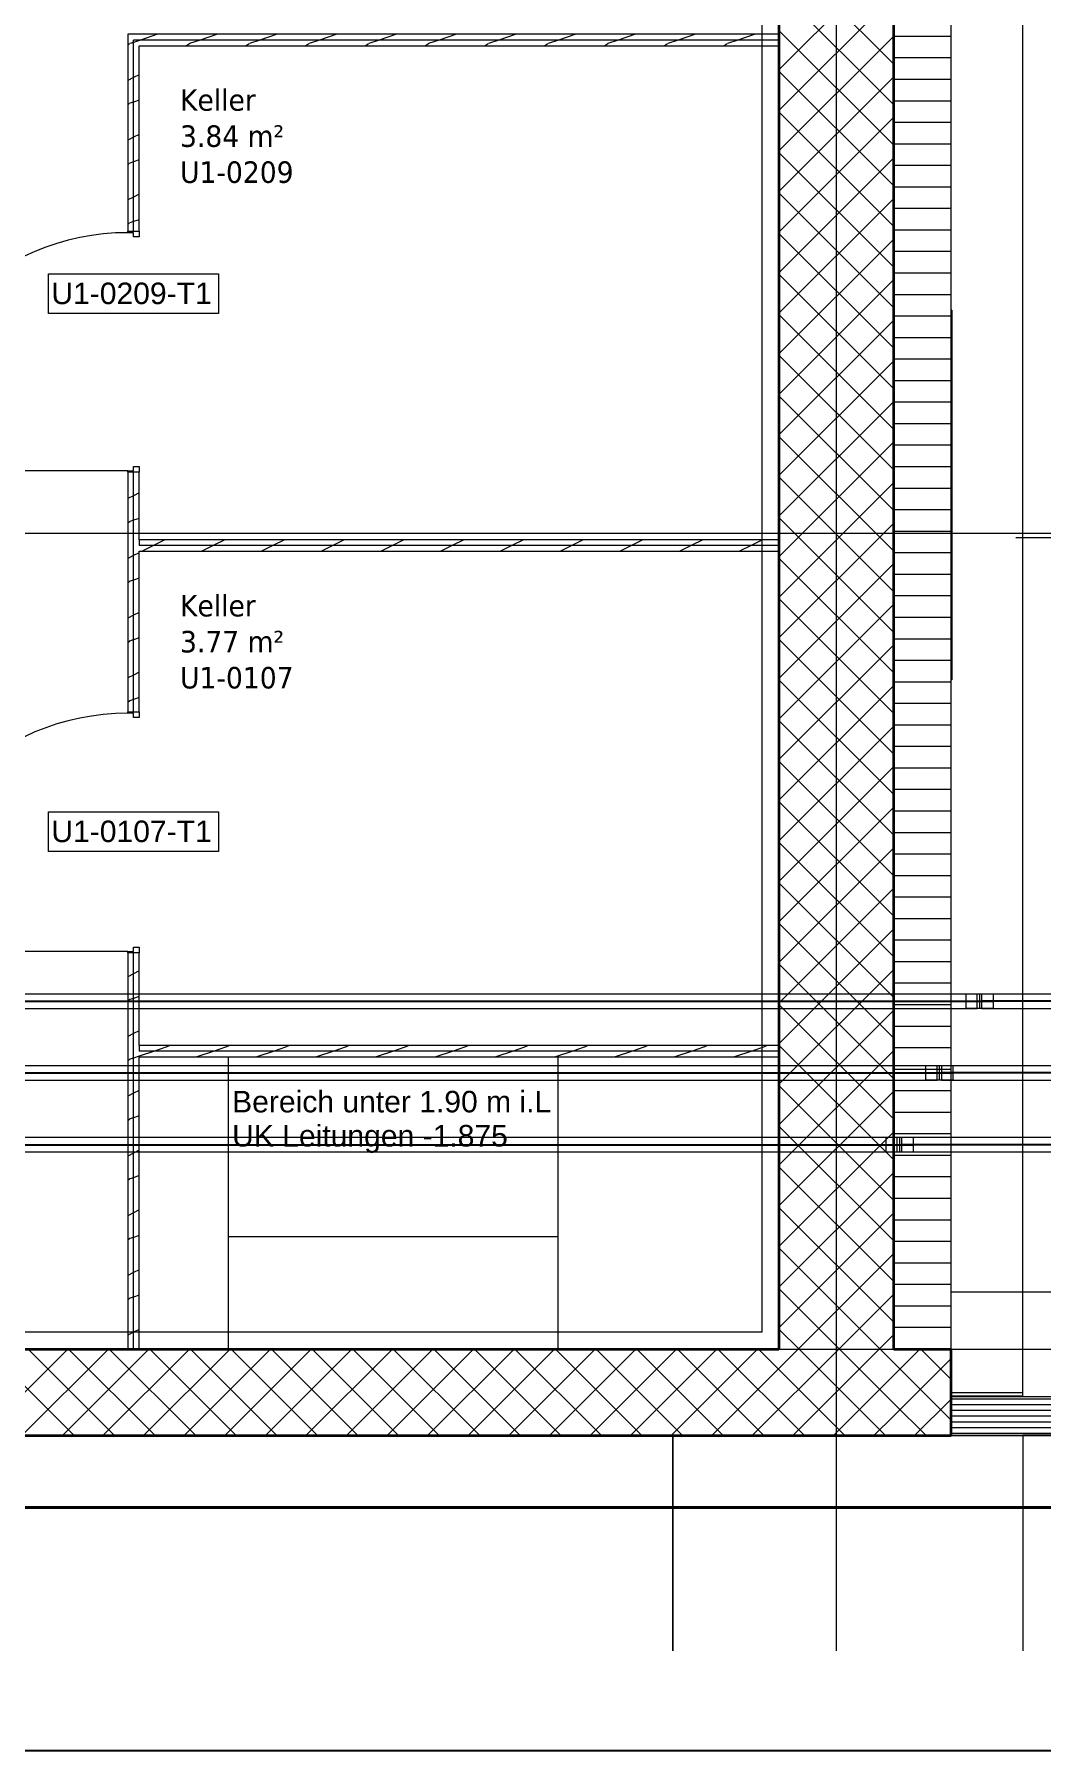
# Model space of a CAD drawing. Extents: x -982 to 937, y -179 to 616.
# Drawn here: x -719.4 to -649.1, y -174.5 to -54.8 of the extents above; entities that cross this region are included whole.
import ezdxf
from ezdxf.lldxf.tags import DXFTag

# ---------------------------------------------------------------- set-up
doc = ezdxf.new("R2010")
doc.units = 0
doc.layers.get('0').update_dxf_attribs({"lineweight": 13})
for name, color, linetype, lineweight, true_color in [('A-____-MATC-OTLN', 7, 'Strichpunkt - Mittel', 40, 0x0080ff), ('A-DETL-____-OTLN', 5, 'Continuous', 9, 0x0000ff), ('EL01_WAN_Röhre Boden', 7, 'Continuous', 13, 0xff6666)]:
    doc.layers.add(name, color=color, linetype=linetype, lineweight=lineweight, true_color=true_color)
for name, color, linetype, lineweight in [('A-AREA-____-IDEN', 7, 'Continuous', 5), ('A-DETL-____-HDLN', 7, '_Verdeckte Linien_', 9), ('A-DETL-____-THIN', 7, 'Continuous', 9), ('A-DOOR-____-IDEN', 7, 'Continuous', 5), ('A-DOOR-FRAM-MCUT', 7, 'Continuous', 9), ('A-DOOR-OPNG-OTLN', 7, 'Continuous', 9), ('A-FLOR-____-OTLN', 7, 'Continuous', 9), ('A-FLOR-____-OVHD', 7, 'Strichpunkt - Fein', 9), ('A-WALL-____-MCUT', 7, 'Continuous', 35), ('A-WALL-____-PATT', 7, 'Continuous', 35), ('A-WALL-FNSH-MCUT', 7, 'Continuous', 35), ('C-PRKG-____-OTLN', 7, 'Continuous', 9), ('E-LITE-EQPM-OTLN', 7, 'Continuous', 9), ('M-EQPM-____-OTLN', 7, 'Continuous', 9), ('S-COLS-____-OTLN', 7, 'Continuous', 9), ('S-GRID-____-OTLN', 7, 'Continuous', 5), ('Text', 7, 'Continuous', 5)]:
    doc.layers.add(name, color=color, linetype=linetype, lineweight=lineweight)
doc.styles.get("Standard").update_dxf_attribs({"font": 'arial.ttf'})
tags = doc.linetypes.add('_Rasterlinie_', pattern=[0.375, 0.2, -0.05, 0.075, -0.05]).pattern_tags.tags
tags[10:11] = [DXFTag(74, 4), DXFTag(75, 0), DXFTag(340, '0'), DXFTag(46, 1.0), DXFTag(50, 0.0), DXFTag(44, 0.0), DXFTag(45, 0.0)]
tags[8:9] = [DXFTag(74, 4), DXFTag(75, 0), DXFTag(340, '0'), DXFTag(46, 1.0), DXFTag(50, 0.0), DXFTag(44, 0.0), DXFTag(45, 0.0)]
tags[6:7] = [DXFTag(74, 4), DXFTag(75, 0), DXFTag(340, '0'), DXFTag(46, 1.0), DXFTag(50, 0.0), DXFTag(44, 0.0), DXFTag(45, 0.0)]
tags[4:5] = [DXFTag(74, 4), DXFTag(75, 0), DXFTag(340, '0'), DXFTag(46, 1.0), DXFTag(50, 0.0), DXFTag(44, 0.0), DXFTag(45, 0.0)]
tags = doc.linetypes.add('_Verdeckte Linien_', pattern=[0.15, 0.1, -0.05]).pattern_tags.tags
tags[6:7] = [DXFTag(74, 4), DXFTag(75, 0), DXFTag(340, '0'), DXFTag(46, 1.0), DXFTag(50, 0.0), DXFTag(44, 0.0), DXFTag(45, 0.0)]
tags[4:5] = [DXFTag(74, 4), DXFTag(75, 0), DXFTag(340, '0'), DXFTag(46, 1.0), DXFTag(50, 0.0), DXFTag(44, 0.0), DXFTag(45, 0.0)]
tags = doc.linetypes.add('ACAD_ISO03W100', pattern=[30, 12, -18]).pattern_tags.tags
tags[6:7] = [DXFTag(74, 4), DXFTag(75, 0), DXFTag(340, '0'), DXFTag(46, 0.0), DXFTag(50, 0.0), DXFTag(44, 0.0), DXFTag(45, 0.0)]
tags[4:5] = [DXFTag(74, 4), DXFTag(75, 0), DXFTag(340, '0'), DXFTag(46, 0.0), DXFTag(50, 0.0), DXFTag(44, 0.0), DXFTag(45, 0.0)]
tags = doc.linetypes.add('Gestrichelt', pattern=[0.1, 0.05, -0.05]).pattern_tags.tags
tags[6:7] = [DXFTag(74, 4), DXFTag(75, 0), DXFTag(340, '0'), DXFTag(46, 1.0), DXFTag(50, 0.0), DXFTag(44, 0.0), DXFTag(45, 0.0)]
tags[4:5] = [DXFTag(74, 4), DXFTag(75, 0), DXFTag(340, '0'), DXFTag(46, 1.0), DXFTag(50, 0.0), DXFTag(44, 0.0), DXFTag(45, 0.0)]
tags = doc.linetypes.add('Strichpunkt - Fein', pattern=[0.2, 0.1, -0.05, 0, -0.05]).pattern_tags.tags
tags[10:11] = [DXFTag(74, 4), DXFTag(75, 0), DXFTag(340, '0'), DXFTag(46, 1.0), DXFTag(50, 0.0), DXFTag(44, 0.0), DXFTag(45, 0.0)]
tags[8:9] = [DXFTag(74, 4), DXFTag(75, 0), DXFTag(340, '0'), DXFTag(46, 1.0), DXFTag(50, 0.0), DXFTag(44, 0.0), DXFTag(45, 0.0)]
tags[6:7] = [DXFTag(74, 4), DXFTag(75, 0), DXFTag(340, '0'), DXFTag(46, 1.0), DXFTag(50, 0.0), DXFTag(44, 0.0), DXFTag(45, 0.0)]
tags[4:5] = [DXFTag(74, 4), DXFTag(75, 0), DXFTag(340, '0'), DXFTag(46, 1.0), DXFTag(50, 0.0), DXFTag(44, 0.0), DXFTag(45, 0.0)]
tags = doc.linetypes.add('Strichpunkt - Mittel', pattern=[0.35, 0.15, -0.1, 0, -0.1]).pattern_tags.tags
tags[10:11] = [DXFTag(74, 4), DXFTag(75, 0), DXFTag(340, '0'), DXFTag(46, 1.0), DXFTag(50, 0.0), DXFTag(44, 0.0), DXFTag(45, 0.0)]
tags[8:9] = [DXFTag(74, 4), DXFTag(75, 0), DXFTag(340, '0'), DXFTag(46, 1.0), DXFTag(50, 0.0), DXFTag(44, 0.0), DXFTag(45, 0.0)]
tags[6:7] = [DXFTag(74, 4), DXFTag(75, 0), DXFTag(340, '0'), DXFTag(46, 1.0), DXFTag(50, 0.0), DXFTag(44, 0.0), DXFTag(45, 0.0)]
tags[4:5] = [DXFTag(74, 4), DXFTag(75, 0), DXFTag(340, '0'), DXFTag(46, 1.0), DXFTag(50, 0.0), DXFTag(44, 0.0), DXFTag(45, 0.0)]
tags = doc.linetypes.add('STRICHPUNKT2', pattern=[12.7, 6.35, -3.175, 0, -3.175]).pattern_tags.tags
tags[10:11] = [DXFTag(74, 4), DXFTag(75, 0), DXFTag(340, '0'), DXFTag(46, 0.0), DXFTag(50, 0.0), DXFTag(44, 0.0), DXFTag(45, 0.0)]
tags[8:9] = [DXFTag(74, 4), DXFTag(75, 0), DXFTag(340, '0'), DXFTag(46, 0.0), DXFTag(50, 0.0), DXFTag(44, 0.0), DXFTag(45, 0.0)]
tags[6:7] = [DXFTag(74, 4), DXFTag(75, 0), DXFTag(340, '0'), DXFTag(46, 0.0), DXFTag(50, 0.0), DXFTag(44, 0.0), DXFTag(45, 0.0)]
tags[4:5] = [DXFTag(74, 4), DXFTag(75, 0), DXFTag(340, '0'), DXFTag(46, 0.0), DXFTag(50, 0.0), DXFTag(44, 0.0), DXFTag(45, 0.0)]

# ---------------------------------------------------------------- blocks, each defined once
blk = doc.blocks.new('Referenz-A0UJ2GQRXE', base_point=(-954.02, -167.52))
at = {"layer": 'A-____-MATC-OTLN', "color": 0, "linetype": 'Strichpunkt - Mittel', "ltscale": 0.4}
blk.add_line((-948.54, -157.51), (367.82, -157.51), dxfattribs=at)
at = {"layer": 'A-DETL-____-HDLN', "color": 0, "linetype": '_Verdeckte Linien_', "ltscale": 0.13}
blk.add_line((-650.96, -89.91), (-537.76, -89.91), dxfattribs=at)
at = {"layer": 'A-DETL-____-OTLN', "color": 0, "linetype": 'Gestrichelt', "ltscale": 0.13}
for p, q in [((-705.86, -126.11), (-705.86, -146.51)), ((-682.86, -146.51), (-682.86, -126.11)), ((-682.86, -138.65), (-705.86, -138.65))]:
    blk.add_line(p, q, dxfattribs=at)
at = {"layer": 'A-DETL-____-THIN', "color": 0, "linetype": 'Continuous', "ltscale": 0.13}
blk.add_line((-650.46, -152.51), (-650.46, -167.52), dxfattribs=at)
at = {"layer": 'A-DOOR-____-IDEN', "color": 0, "linetype": 'Continuous', "ltscale": 0.13}
for p, q in [((-718.38, -71.52), (-706.54, -71.52)), ((-718.38, -74.3), (-718.38, -71.52)), ((-706.54, -71.52), (-706.54, -74.3)), ((-706.54, -74.3), (-718.38, -74.3)), ((-718.38, -109.02), (-706.54, -109.02)), ((-718.38, -111.8), (-718.38, -109.02)), ((-706.54, -109.02), (-706.54, -111.8)), ((-706.54, -111.8), (-718.38, -111.8))]:
    blk.add_line(p, q, dxfattribs=at)
at = {"layer": 'A-DOOR-FRAM-MCUT', "color": 0, "linetype": 'Continuous', "ltscale": 0.13}
for p, q in [((-712.86, -68.56), (-712.06, -68.56)), ((-712.86, -68.66), (-712.86, -68.56)), ((-712.46, -68.66), (-712.86, -68.66)), ((-712.46, -68.96), (-712.46, -68.66)), ((-712.06, -68.96), (-712.46, -68.96)), ((-712.06, -68.56), (-712.06, -68.96)), ((-712.86, -85.26), (-712.46, -85.26)), ((-712.86, -85.36), (-712.86, -85.26)), ((-712.06, -85.36), (-712.86, -85.36)), ((-712.46, -84.96), (-712.06, -84.96)), ((-712.46, -85.26), (-712.46, -84.96)), ((-712.06, -84.96), (-712.06, -85.36)), ((-712.86, -102.06), (-712.06, -102.06)), ((-712.86, -102.16), (-712.86, -102.06)), ((-712.46, -102.16), (-712.86, -102.16)), ((-712.46, -102.46), (-712.46, -102.16)), ((-712.06, -102.46), (-712.46, -102.46)), ((-712.06, -102.06), (-712.06, -102.46)), ((-712.86, -118.76), (-712.46, -118.76)), ((-712.86, -118.86), (-712.86, -118.76)), ((-712.06, -118.86), (-712.86, -118.86)), ((-712.46, -118.46), (-712.06, -118.46)), ((-712.46, -118.76), (-712.46, -118.46)), ((-712.06, -118.46), (-712.06, -118.86))]:
    blk.add_line(p, q, dxfattribs=at)
at = {"layer": 'A-DOOR-OPNG-OTLN', "color": 0, "linetype": 'Continuous', "ltscale": 0.13}
for p, q in [((-712.86, -85.26), (-729.46, -85.26)), ((-712.86, -118.76), (-729.46, -118.76))]:
    blk.add_line(p, q, dxfattribs=at)
for centre in [(-712.86, -85.26), (-712.86, -118.76)]:
    blk.add_ellipse(centre, major_axis=(0, 16.6), ratio=1, start_param=0, end_param=1.570796, dxfattribs=at)
at = {"layer": 'A-FLOR-____-OTLN', "color": 0, "linetype": 'Continuous', "ltscale": 0.13}
for p, q in [((-650.46, -149.79), (-650.46, -149.5)), ((-650.46, -149.79), (-537.36, -149.79)), ((-655.46, -152.51), (-532.36, -152.51)), ((-537.36, -152.49), (-650.46, -152.49)), ((-650.46, -152.51), (-650.46, -152.49)), ((-537.36, -152.51), (-650.46, -152.51))]:
    blk.add_line(p, q, dxfattribs=at)
at = {"layer": 'A-FLOR-____-OVHD', "color": 0, "linetype": 'Strichpunkt - Fein', "ltscale": 0.13}
for p, q in [((-668.66, 132), (-668.66, -145.31)), ((-532.36, -142.51), (-655.46, -142.51)), ((-668.66, -145.31), (-816.56, -145.31)), ((-44.16, -146.51), (-808.06, -146.51))]:
    blk.add_line(p, q, dxfattribs=at)
at = {"layer": 'A-WALL-____-MCUT', "color": 0, "linetype": 'Continuous', "ltscale": 0.35}
for p, q in [((-659.46, -146.51), (-659.46, 132.25)), ((-667.46, -2.12), (-667.46, -146.51)), ((-667.46, -146.51), (-882.06, -146.51)), ((-655.46, -146.51), (-659.46, -146.51)), ((-655.46, -152.51), (-655.46, -146.51)), ((-922.86, -152.51), (-655.46, -152.51))]:
    blk.add_line(p, q, dxfattribs=at)
at = {"layer": 'A-WALL-____-MCUT', "color": 0, "linetype": 'Continuous', "lineweight": 9, "ltscale": 0.13}
for p, q in [((-655.46, -146.51), (-655.46, 51.46)), ((-667.46, -55.23), (-712.46, -55.23)), ((-712.46, -68.56), (-712.46, -55.23)), ((-712.46, -102.06), (-712.46, -85.36)), ((-712.06, -90.07), (-712.06, -90.47)), ((-667.46, -90.47), (-712.06, -90.47)), ((-712.46, -146.51), (-712.46, -118.86)), ((-712.06, -125.31), (-712.06, -125.71)), ((-667.46, -125.71), (-712.06, -125.71))]:
    blk.add_line(p, q, dxfattribs=at)
at = {"layer": 'A-WALL-____-PATT', "color": 0, "linetype": 'Continuous', "lineweight": 9, "ltscale": 0.13}
for p, q in [((-659.46, -56.92), (-667.46, -48.92)), ((-667.46, -57.31), (-659.46, -49.31)), ((-659.46, -59.75), (-667.46, -51.75)), ((-667.46, -60.14), (-659.46, -52.14)), ((-710.77, -54.83), (-711.97, -55.23)), ((-706.61, -54.83), (-707.81, -55.23)), ((-702.45, -54.83), (-703.65, -55.23)), ((-698.28, -54.83), (-699.48, -55.23)), ((-694.12, -54.83), (-695.32, -55.23)), ((-689.95, -54.83), (-691.15, -55.23)), ((-685.79, -54.83), (-686.99, -55.23)), ((-681.62, -54.83), (-682.82, -55.23)), ((-677.46, -54.83), (-678.66, -55.23)), ((-673.29, -54.83), (-674.49, -55.23)), ((-669.13, -54.83), (-670.33, -55.23)), ((-659.46, -62.57), (-667.46, -54.57)), ((-667.46, -62.96), (-659.46, -54.96)), ((-659.46, -54.96), (-655.46, -54.96)), ((-712.73, -55.49), (-712.86, -55.59)), ((-712.46, -55.4), (-712.7, -55.48)), ((-711.97, -55.23), (-712.46, -55.4)), ((-708.56, -55.49), (-708.76, -55.63)), ((-707.81, -55.23), (-708.54, -55.48)), ((-704.4, -55.49), (-704.59, -55.63)), ((-703.65, -55.23), (-704.37, -55.48)), ((-700.23, -55.49), (-700.43, -55.63)), ((-699.48, -55.23), (-700.21, -55.48)), ((-696.07, -55.49), (-696.26, -55.63)), ((-695.32, -55.23), (-696.04, -55.48)), ((-691.9, -55.49), (-692.1, -55.63)), ((-691.15, -55.23), (-691.88, -55.48)), ((-687.74, -55.49), (-687.93, -55.63)), ((-686.99, -55.23), (-687.71, -55.48)), ((-683.57, -55.49), (-683.77, -55.63)), ((-682.82, -55.23), (-683.54, -55.48)), ((-679.4, -55.49), (-679.6, -55.63)), ((-678.66, -55.23), (-679.38, -55.48)), ((-675.24, -55.49), (-675.44, -55.63)), ((-674.49, -55.23), (-675.21, -55.48)), ((-671.07, -55.49), (-671.27, -55.63)), ((-670.33, -55.23), (-671.05, -55.48)), ((-659.46, -65.4), (-667.46, -57.4)), ((-659.46, -56.46), (-655.46, -56.46)), ((-712.46, -57.85), (-712.86, -58.05)), ((-712.06, -57.65), (-712.46, -57.85)), ((-667.46, -65.79), (-659.46, -57.79)), ((-659.46, -57.96), (-655.46, -57.96)), ((-712.73, -59.65), (-712.86, -59.75)), ((-712.46, -59.56), (-712.7, -59.64)), ((-712.06, -59.43), (-712.46, -59.56)), ((-659.46, -59.46), (-655.46, -59.46)), ((-659.46, -68.23), (-667.46, -60.23)), ((-667.46, -68.62), (-659.46, -60.62)), ((-659.46, -60.96), (-655.46, -60.96)), ((-712.46, -62.01), (-712.86, -62.21)), ((-712.06, -61.81), (-712.46, -62.01)), ((-659.46, -71.06), (-667.46, -63.06)), ((-659.46, -62.46), (-655.46, -62.46)), ((-712.73, -63.82), (-712.86, -63.92)), ((-712.46, -63.73), (-712.7, -63.81)), ((-712.06, -63.59), (-712.46, -63.73)), ((-667.46, -71.45), (-659.46, -63.45)), ((-659.46, -63.96), (-655.46, -63.96)), ((-659.46, -65.46), (-655.46, -65.46)), ((-712.46, -66.18), (-712.86, -66.38)), ((-712.06, -65.98), (-712.46, -66.18)), ((-659.46, -73.89), (-667.46, -65.89)), ((-667.46, -74.28), (-659.46, -66.28)), ((-659.46, -66.96), (-655.46, -66.96)), ((-712.73, -67.98), (-712.86, -68.08)), ((-712.46, -67.89), (-712.7, -67.97)), ((-712.06, -67.76), (-712.46, -67.89)), ((-659.46, -76.72), (-667.46, -68.72)), ((-667.46, -77.11), (-659.46, -69.11)), ((-659.46, -68.46), (-655.46, -68.46)), ((-659.46, -69.96), (-655.46, -69.96)), ((-659.46, -79.55), (-667.46, -71.55)), ((-659.46, -71.46), (-655.46, -71.46)), ((-667.46, -79.93), (-659.46, -71.93)), ((-659.46, -72.96), (-655.46, -72.96)), ((-659.46, -82.37), (-667.46, -74.37)), ((-667.46, -82.76), (-659.46, -74.76)), ((-659.46, -74.46), (-655.46, -74.46)), ((-659.46, -75.96), (-655.46, -75.96)), ((-659.46, -85.2), (-667.46, -77.2)), ((-667.46, -85.59), (-659.46, -77.59)), ((-659.46, -77.46), (-655.46, -77.46)), ((-659.46, -78.96), (-655.46, -78.96)), ((-659.46, -88.03), (-667.46, -80.03)), ((-667.46, -88.42), (-659.46, -80.42)), ((-659.46, -80.46), (-655.46, -80.46)), ((-659.46, -81.96), (-655.46, -81.96)), ((-659.46, -90.86), (-667.46, -82.86)), ((-667.46, -91.25), (-659.46, -83.25)), ((-659.46, -83.46), (-655.46, -83.46)), ((-659.46, -93.69), (-667.46, -85.69)), ((-667.46, -94.08), (-659.46, -86.08)), ((-659.46, -84.96), (-655.46, -84.96)), ((-712.46, -87), (-712.86, -87.2)), ((-712.06, -86.8), (-712.46, -87)), ((-659.46, -86.46), (-655.46, -86.46)), ((-659.46, -96.52), (-667.46, -88.52)), ((-659.46, -87.96), (-655.46, -87.96)), ((-712.72, -88.81), (-712.86, -88.91)), ((-712.46, -88.71), (-712.7, -88.79)), ((-712.06, -88.58), (-712.46, -88.71)), ((-667.46, -96.91), (-659.46, -88.91)), ((-659.46, -89.46), (-655.46, -89.46)), ((-711.06, -90.47), (-711.86, -90.87)), ((-710.26, -90.07), (-711.06, -90.47)), ((-706.89, -90.47), (-707.69, -90.87)), ((-706.09, -90.07), (-706.89, -90.47)), ((-702.73, -90.47), (-703.53, -90.87)), ((-701.93, -90.07), (-702.73, -90.47)), ((-698.56, -90.47), (-699.36, -90.87)), ((-697.76, -90.07), (-698.56, -90.47)), ((-694.4, -90.47), (-695.2, -90.87)), ((-693.6, -90.07), (-694.4, -90.47)), ((-690.23, -90.47), (-691.03, -90.87)), ((-689.43, -90.07), (-690.23, -90.47)), ((-686.07, -90.47), (-686.87, -90.87)), ((-685.27, -90.07), (-686.07, -90.47)), ((-681.9, -90.47), (-682.7, -90.87)), ((-681.1, -90.07), (-681.9, -90.47)), ((-677.74, -90.47), (-678.54, -90.87)), ((-676.94, -90.07), (-677.74, -90.47)), ((-673.57, -90.47), (-674.37, -90.87)), ((-672.77, -90.07), (-673.57, -90.47)), ((-669.41, -90.47), (-670.21, -90.87)), ((-668.61, -90.07), (-669.41, -90.47)), ((-712.46, -91.17), (-712.86, -91.37)), ((-712.06, -90.97), (-712.46, -91.17)), ((-659.46, -99.34), (-667.46, -91.34)), ((-667.46, -99.73), (-659.46, -91.73)), ((-659.46, -90.96), (-655.46, -90.96)), ((-712.72, -92.97), (-712.86, -93.07)), ((-712.46, -92.88), (-712.7, -92.96)), ((-712.06, -92.75), (-712.46, -92.88)), ((-659.46, -92.46), (-655.46, -92.46)), ((-659.46, -102.17), (-667.46, -94.17)), ((-659.46, -93.96), (-655.46, -93.96)), ((-712.46, -95.33), (-712.86, -95.53)), ((-712.06, -95.13), (-712.46, -95.33)), ((-667.46, -102.56), (-659.46, -94.56)), ((-659.46, -95.46), (-655.46, -95.46)), ((-712.72, -97.14), (-712.86, -97.24)), ((-712.46, -97.04), (-712.7, -97.12)), ((-712.06, -96.91), (-712.46, -97.04)), ((-659.46, -105), (-667.46, -97)), ((-667.46, -105.39), (-659.46, -97.39)), ((-659.46, -96.96), (-655.46, -96.96)), ((-712.06, -99.3), (-712.46, -99.5)), ((-659.46, -98.46), (-655.46, -98.46)), ((-712.46, -99.5), (-712.86, -99.7)), ((-659.46, -107.83), (-667.46, -99.83)), ((-667.46, -108.22), (-659.46, -100.22)), ((-659.46, -99.96), (-655.46, -99.96)), ((-712.72, -101.3), (-712.86, -101.4)), ((-712.46, -101.21), (-712.7, -101.29)), ((-712.06, -101.07), (-712.46, -101.21)), ((-659.46, -101.46), (-655.46, -101.46)), ((-659.46, -110.66), (-667.46, -102.66)), ((-667.46, -111.05), (-659.46, -103.05)), ((-659.46, -102.96), (-655.46, -102.96)), ((-659.46, -104.46), (-655.46, -104.46)), ((-659.46, -113.49), (-667.46, -105.49)), ((-667.46, -113.88), (-659.46, -105.88)), ((-659.46, -105.96), (-655.46, -105.96)), ((-659.46, -107.46), (-655.46, -107.46)), ((-659.46, -116.31), (-667.46, -108.31)), ((-667.46, -116.7), (-659.46, -108.7)), ((-659.46, -108.96), (-655.46, -108.96)), ((-659.46, -119.14), (-667.46, -111.14)), ((-659.46, -110.46), (-655.46, -110.46)), ((-667.46, -119.53), (-659.46, -111.53)), ((-659.46, -111.96), (-655.46, -111.96)), ((-659.46, -113.46), (-655.46, -113.46)), ((-659.46, -121.97), (-667.46, -113.97)), ((-667.46, -122.36), (-659.46, -114.36)), ((-659.46, -114.96), (-655.46, -114.96)), ((-659.46, -124.8), (-667.46, -116.8)), ((-667.46, -125.19), (-659.46, -117.19)), ((-659.46, -116.46), (-655.46, -116.46)), ((-659.46, -117.96), (-655.46, -117.96)), ((-659.46, -127.63), (-667.46, -119.63)), ((-659.46, -119.46), (-655.46, -119.46)), ((-712.46, -120.32), (-712.86, -120.52)), ((-712.06, -120.12), (-712.46, -120.32)), ((-667.46, -128.02), (-659.46, -120.02)), ((-712.06, -121.9), (-712.46, -122.03)), ((-659.46, -120.96), (-655.46, -120.96)), ((-712.72, -122.12), (-712.86, -122.23)), ((-712.46, -122.03), (-712.7, -122.11)), ((-659.46, -130.46), (-667.46, -122.46)), ((-667.46, -130.85), (-659.46, -122.85)), ((-659.46, -122.46), (-655.46, -122.46)), ((-712.06, -124.29), (-712.46, -124.49)), ((-659.46, -123.96), (-655.46, -123.96)), ((-712.46, -124.49), (-712.86, -124.69)), ((-710.2, -125.44), (-710.99, -125.71)), ((-709.93, -125.31), (-710.18, -125.43)), ((-706.03, -125.44), (-706.83, -125.71)), ((-705.77, -125.31), (-706.01, -125.43)), ((-701.87, -125.44), (-702.66, -125.71)), ((-701.6, -125.31), (-701.85, -125.43)), ((-697.7, -125.44), (-698.5, -125.71)), ((-697.44, -125.31), (-697.68, -125.43)), ((-693.54, -125.44), (-694.33, -125.71)), ((-693.27, -125.31), (-693.52, -125.43)), ((-689.37, -125.44), (-690.17, -125.71)), ((-689.11, -125.31), (-689.35, -125.43)), ((-685.21, -125.44), (-686, -125.71)), ((-684.94, -125.31), (-685.19, -125.43)), ((-681.04, -125.44), (-681.84, -125.71)), ((-680.78, -125.31), (-681.02, -125.43)), ((-676.88, -125.44), (-677.67, -125.71)), ((-676.61, -125.31), (-676.86, -125.43)), ((-672.71, -125.44), (-673.51, -125.71)), ((-672.45, -125.31), (-672.69, -125.43)), ((-668.55, -125.44), (-669.35, -125.71)), ((-668.28, -125.31), (-668.53, -125.43)), ((-659.46, -133.29), (-667.46, -125.29)), ((-659.46, -125.46), (-655.46, -125.46)), ((-712.72, -126.29), (-712.86, -126.39)), ((-712.46, -126.2), (-712.7, -126.28)), ((-712.06, -126.06), (-712.46, -126.2)), ((-710.99, -125.71), (-712.06, -126.06)), ((-706.83, -125.71), (-708.03, -126.11)), ((-702.66, -125.71), (-703.86, -126.11)), ((-698.5, -125.71), (-699.7, -126.11)), ((-694.33, -125.71), (-695.53, -126.11)), ((-690.17, -125.71), (-691.37, -126.11)), ((-686, -125.71), (-687.2, -126.11)), ((-681.84, -125.71), (-683.04, -126.11)), ((-677.67, -125.71), (-678.87, -126.11)), ((-673.51, -125.71), (-674.71, -126.11)), ((-669.35, -125.71), (-670.55, -126.11)), ((-667.46, -133.67), (-659.46, -125.67)), ((-659.46, -126.96), (-655.46, -126.96)), ((-712.46, -128.65), (-712.86, -128.85)), ((-712.06, -128.45), (-712.46, -128.65)), ((-659.46, -136.11), (-667.46, -128.11)), ((-667.46, -136.5), (-659.46, -128.5)), ((-659.46, -128.46), (-655.46, -128.46)), ((-712.46, -130.36), (-712.7, -130.44)), ((-712.06, -130.23), (-712.46, -130.36)), ((-659.46, -129.96), (-655.46, -129.96)), ((-712.72, -130.45), (-712.86, -130.56)), ((-659.46, -138.94), (-667.46, -130.94)), ((-667.46, -139.33), (-659.46, -131.33)), ((-659.46, -131.46), (-655.46, -131.46)), ((-712.06, -132.62), (-712.46, -132.82)), ((-712.46, -132.82), (-712.86, -133.02)), ((-659.46, -141.77), (-667.46, -133.77)), ((-659.46, -132.96), (-655.46, -132.96)), ((-712.72, -134.62), (-712.86, -134.72)), ((-712.46, -134.53), (-712.7, -134.6)), ((-712.06, -134.39), (-712.46, -134.53)), ((-667.46, -142.16), (-659.46, -134.16)), ((-659.46, -134.46), (-655.46, -134.46)), ((-659.46, -135.96), (-655.46, -135.96)), ((-712.46, -136.98), (-712.86, -137.18)), ((-712.06, -136.78), (-712.46, -136.98)), ((-659.46, -144.6), (-667.46, -136.6)), ((-667.46, -144.99), (-659.46, -136.99)), ((-659.46, -137.46), (-655.46, -137.46)), ((-712.46, -138.69), (-712.7, -138.77)), ((-712.06, -138.56), (-712.46, -138.69)), ((-712.72, -138.78), (-712.86, -138.89)), ((-660.38, -146.51), (-667.46, -139.43)), ((-666.15, -146.51), (-659.46, -139.82)), ((-659.46, -138.96), (-655.46, -138.96)), ((-712.46, -141.15), (-712.86, -141.35)), ((-712.06, -140.95), (-712.46, -141.15)), ((-659.46, -140.46), (-655.46, -140.46)), ((-663.21, -146.51), (-667.46, -142.26)), ((-659.46, -141.96), (-655.46, -141.96)), ((-712.72, -142.95), (-712.86, -143.05)), ((-712.46, -142.86), (-712.7, -142.93)), ((-712.06, -142.72), (-712.46, -142.86)), ((-663.32, -146.51), (-659.46, -142.65)), ((-659.46, -143.46), (-655.46, -143.46)), ((-712.46, -145.31), (-712.86, -145.51)), ((-712.06, -145.11), (-712.46, -145.31)), ((-666.04, -146.51), (-667.46, -145.08)), ((-660.49, -146.51), (-659.46, -145.47)), ((-659.46, -144.96), (-655.46, -144.96)), ((-723.06, -152.51), (-717.06, -146.51)), ((-716.6, -152.51), (-722.6, -146.51)), ((-720.23, -152.51), (-714.23, -146.51)), ((-713.78, -152.51), (-719.78, -146.51)), ((-717.4, -152.51), (-711.4, -146.51)), ((-710.95, -152.51), (-716.95, -146.51)), ((-714.58, -152.51), (-708.58, -146.51)), ((-708.12, -152.51), (-714.12, -146.51)), ((-711.75, -152.51), (-705.75, -146.51)), ((-705.29, -152.51), (-711.29, -146.51)), ((-708.92, -152.51), (-702.92, -146.51)), ((-702.46, -152.51), (-708.46, -146.51)), ((-706.09, -152.51), (-700.09, -146.51)), ((-699.63, -152.51), (-705.63, -146.51)), ((-703.26, -152.51), (-697.26, -146.51)), ((-696.81, -152.51), (-702.81, -146.51)), ((-700.43, -152.51), (-694.43, -146.51)), ((-693.98, -152.51), (-699.98, -146.51)), ((-697.61, -152.51), (-691.61, -146.51)), ((-691.15, -152.51), (-697.15, -146.51)), ((-694.78, -152.51), (-688.78, -146.51)), ((-688.32, -152.51), (-694.32, -146.51)), ((-691.95, -152.51), (-685.95, -146.51)), ((-685.49, -152.51), (-691.49, -146.51)), ((-689.12, -152.51), (-683.12, -146.51)), ((-682.66, -152.51), (-688.66, -146.51)), ((-686.29, -152.51), (-680.29, -146.51)), ((-679.84, -152.51), (-685.84, -146.51)), ((-683.46, -152.51), (-677.46, -146.51)), ((-677.01, -152.51), (-683.01, -146.51)), ((-680.63, -152.51), (-674.63, -146.51)), ((-674.18, -152.51), (-680.18, -146.51)), ((-677.81, -152.51), (-671.81, -146.51)), ((-671.35, -152.51), (-677.35, -146.51)), ((-674.98, -152.51), (-668.98, -146.51)), ((-668.52, -152.51), (-674.52, -146.51)), ((-672.15, -152.51), (-666.15, -146.51)), ((-665.69, -152.51), (-671.69, -146.51)), ((-669.32, -152.51), (-663.32, -146.51)), ((-662.86, -152.51), (-668.86, -146.51)), ((-666.49, -152.51), (-660.49, -146.51)), ((-660.04, -152.51), (-666.04, -146.51)), ((-659.46, -150.26), (-663.21, -146.51)), ((-659.46, -147.43), (-660.38, -146.51)), ((-659.46, -146.46), (-655.46, -146.46)), ((-659.46, -148.3), (-657.66, -146.51)), ((-659.46, -151.13), (-655.46, -147.13)), ((-655.46, -148.6), (-657.55, -146.51)), ((-663.66, -152.51), (-659.46, -148.3)), ((-655.46, -151.43), (-659.46, -147.43)), ((-657.21, -152.51), (-659.46, -150.26)), ((-658.01, -152.51), (-655.46, -149.96)), ((-660.84, -152.51), (-659.46, -151.13))]:
    blk.add_line(p, q, dxfattribs=at)
at = {"layer": 'A-WALL-FNSH-MCUT', "color": 0, "linetype": 'Continuous', "lineweight": 9, "ltscale": 0.13}
for p, q in [((-667.46, -54.83), (-712.86, -54.83)), ((-712.86, -54.83), (-712.86, -68.56)), ((-712.06, -55.63), (-667.46, -55.63)), ((-712.06, -68.56), (-712.06, -55.63)), ((-712.86, -68.56), (-712.06, -68.56)), ((-712.86, -85.36), (-712.86, -102.06)), ((-712.06, -85.36), (-712.86, -85.36)), ((-712.06, -90.07), (-712.06, -85.36)), ((-667.46, -90.07), (-712.06, -90.07)), ((-712.06, -90.87), (-667.46, -90.87)), ((-712.06, -102.06), (-712.06, -90.87)), ((-712.86, -102.06), (-712.06, -102.06)), ((-712.86, -118.86), (-712.86, -146.51)), ((-712.06, -118.86), (-712.86, -118.86)), ((-712.06, -125.31), (-712.06, -118.86)), ((-667.46, -125.31), (-712.06, -125.31)), ((-712.06, -146.51), (-712.06, -126.11)), ((-712.06, -126.11), (-667.46, -126.11))]:
    blk.add_line(p, q, dxfattribs=at)
at = {"layer": 'C-PRKG-____-OTLN', "color": 0, "linetype": 'Continuous', "ltscale": 0.13}
for p, q in [((-674.86, -152.52), (-744.86, -152.52)), ((-674.86, -152.52), (-744.86, -152.52)), ((-744.86, -152.52), (-674.86, -152.52)), ((-674.86, -167.52), (-674.86, -152.52)), ((-674.86, -152.52), (-674.86, -167.52)), ((-674.86, -152.52), (-674.86, -152.52))]:
    blk.add_line(p, q, dxfattribs=at)
at = {"layer": 'E-LITE-EQPM-OTLN', "color": 0, "linetype": 'Continuous', "ltscale": 0.13}
for p, q in [((-655.42, -74.06), (-655.46, -74.06)), ((-655.46, -74.06), (-655.42, -74.06)), ((-655.42, -99.84), (-655.42, -74.06)), ((-655.42, -74.06), (-655.42, -74.45)), ((-655.46, -74.45), (-655.42, -74.45)), ((-655.42, -74.45), (-655.46, -74.45)), ((-655.42, -99.45), (-655.42, -74.45)), ((-655.42, -74.45), (-655.42, -99.45)), ((-655.42, -99.45), (-655.42, -74.45)), ((-655.46, -99.45), (-655.42, -99.45)), ((-655.46, -99.45), (-655.42, -99.45)), ((-655.42, -99.84), (-655.46, -99.84)), ((-655.42, -99.84), (-655.46, -99.84)), ((-655.42, -99.45), (-655.42, -99.84))]:
    blk.add_line(p, q, dxfattribs=at)
at = {"layer": 'M-EQPM-____-OTLN', "color": 0, "linetype": 'Continuous', "ltscale": 0.13}
for p, q in [((-655.46, -149.74), (-650.46, -149.74)), ((-650.46, -149.78), (-655.46, -149.78)), ((-655.46, -149.78), (-650.46, -149.78)), ((-650.46, -149.78), (-655.46, -149.78)), ((-655.46, -149.94), (-532.36, -149.94)), ((-655.46, -150.34), (-532.36, -150.34)), ((-655.46, -150.74), (-532.36, -150.74)), ((-655.46, -151.14), (-532.36, -151.14)), ((-655.46, -151.54), (-532.36, -151.54)), ((-655.46, -151.94), (-532.36, -151.94)), ((-655.46, -152.34), (-532.36, -152.34)), ((-655.46, -152.48), (-532.36, -152.48))]:
    blk.add_line(p, q, dxfattribs=at)
at = {"layer": 'S-COLS-____-OTLN', "color": 0, "linetype": 'Continuous', "ltscale": 0.13}
for p, q in [((-650.46, -90.22), (-650.46, 33.45)), ((-650.46, -149.5), (-650.46, -90.22)), ((-655.46, -149.5), (-650.46, -149.5))]:
    blk.add_line(p, q, dxfattribs=at)
at = {"layer": 'S-GRID-____-OTLN', "color": 0, "linetype": '_Rasterlinie_', "ltscale": 0.13}
for p, q in [((-663.46, -167.52), (-663.46, 592.59)), ((-948.54, -89.61), (290.33, -89.61)), ((-948.54, -152.51), (290.33, -152.51))]:
    blk.add_line(p, q, dxfattribs=at)
at = {"layer": 'A-AREA-____-IDEN', "color": 0, "linetype": 'Continuous', "ltscale": 0.13, "char_height": 1.5, "attachment_point": 1}
for s, insert in [('{\\W0.9;\\fVerdana;Keller}', (-709.21, -58.66)), ('{\\W0.9;\\fVerdana;3.84 m²}', (-709.21, -61.18)), ('{\\W0.9;\\fVerdana;U1-0209}', (-709.21, -63.69)), ('{\\W0.9;\\fVerdana;Keller}', (-709.21, -93.91)), ('{\\W0.9;\\fVerdana;3.77 m²}', (-709.21, -96.42)), ('{\\W0.9;\\fVerdana;U1-0107}', (-709.21, -98.93))]:
    blk.add_mtext(s, dxfattribs=dict(at, insert=insert))
at = {"layer": 'A-DOOR-____-IDEN', "color": 0, "linetype": 'Continuous', "ltscale": 0.13, "char_height": 1.5, "attachment_point": 1}
for s, insert in [('{\\fArial;U1-0209-T1}', (-718.18, -72.14)), ('{\\fArial;U1-0107-T1}', (-718.18, -109.64))]:
    blk.add_mtext(s, dxfattribs=dict(at, insert=insert))
at = {"layer": 'Text', "color": 0, "linetype": 'Continuous', "ltscale": 0.13, "char_height": 1.5, "attachment_point": 1}
for s, insert in [('{\\fArial;Bereich unter 1.90 m i.L}', (-705.58, -128.48)), ('{\\fArial;UK Leitungen -1.875}', (-705.58, -130.86))]:
    blk.add_mtext(s, dxfattribs=dict(at, insert=insert))
blk = doc.blocks.new('Wickelfalzrohr-A0UJ2GQXXE', base_point=(-656.14, -127.73))
at = {"color": 0, "linetype": 'ByBlock', "lineweight": -2, "ltscale": 0.13}
for p, q in [((-596.14, -126.73), (-656.14, -126.73)), ((-656.14, -126.73), (-656.14, -127.02)), ((-596.14, -126.73), (-596.14, -127.02)), ((-656.14, -127.02), (-656.14, -127.43)), ((-656.14, -127.43), (-656.14, -127.73)), ((-656.14, -127.73), (-596.14, -127.73)), ((-596.14, -127.02), (-596.14, -127.43)), ((-596.14, -127.43), (-596.14, -127.73))]:
    blk.add_line(p, q, dxfattribs=at)
at = {"color": 0, "linetype": 'STRICHPUNKT2', "lineweight": 25, "ltscale": 0.25}
blk.add_line((-596.14, -127.23), (-656.14, -127.23), dxfattribs=at)
blk = doc.blocks.new('Wickelfalzrohr-A0UJ2GRVXE', base_point=(-773.64, -122.73))
at = {"color": 0, "linetype": 'ByBlock', "lineweight": -2, "ltscale": 0.13}
for p, q in [((-653.64, -121.73), (-773.64, -121.73)), ((-773.64, -122.02), (-773.64, -121.73)), ((-773.64, -122.43), (-773.64, -122.02)), ((-653.64, -122.02), (-653.64, -121.73)), ((-653.64, -122.43), (-653.64, -122.02)), ((-773.64, -122.73), (-773.64, -122.43)), ((-773.64, -122.73), (-653.64, -122.73)), ((-653.64, -122.73), (-653.64, -122.43))]:
    blk.add_line(p, q, dxfattribs=at)
at = {"color": 0, "linetype": 'STRICHPUNKT2', "lineweight": 25, "ltscale": 0.25}
blk.add_line((-773.64, -122.23), (-653.64, -122.23), dxfattribs=at)
blk = doc.blocks.new('Steckverbinder-A0UJ2GS3XE', base_point=(-654.44, -122.73))
at = {"color": 0, "linetype": 'ByBlock', "lineweight": -2, "ltscale": 0.13}
for p, q in [((-652.54, -121.74), (-654.44, -121.74)), ((-654.44, -121.74), (-654.44, -122.02)), ((-654.44, -122.02), (-654.44, -122.43)), ((-653.49, -121.73), (-653.49, -122.73)), ((-652.54, -121.74), (-652.54, -122.02)), ((-652.54, -122.02), (-652.54, -122.43)), ((-654.44, -122.43), (-654.44, -122.72)), ((-654.44, -122.72), (-652.54, -122.72)), ((-652.54, -122.43), (-652.54, -122.72))]:
    blk.add_line(p, q, dxfattribs=at)
at = {"color": 0, "linetype": 'STRICHPUNKT2', "lineweight": 25, "ltscale": 0.25}
blk.add_line((-654.44, -122.23), (-652.54, -122.23), dxfattribs=at)
blk = doc.blocks.new('Wickelfalzrohr-A0UJ2GSBXE', base_point=(-653.34, -122.73))
at = {"color": 0, "linetype": 'ByBlock', "lineweight": -2, "ltscale": 0.13}
for p, q in [((-593.34, -121.73), (-653.34, -121.73)), ((-653.34, -121.73), (-653.34, -122.02)), ((-653.34, -122.02), (-653.34, -122.43)), ((-593.34, -121.73), (-593.34, -122.02)), ((-593.34, -122.02), (-593.34, -122.43)), ((-653.34, -122.43), (-653.34, -122.73)), ((-653.34, -122.73), (-593.34, -122.73)), ((-593.34, -122.43), (-593.34, -122.73))]:
    blk.add_line(p, q, dxfattribs=at)
at = {"color": 0, "linetype": 'STRICHPUNKT2', "lineweight": 25, "ltscale": 0.25}
blk.add_line((-593.34, -122.23), (-653.34, -122.23), dxfattribs=at)
blk = doc.blocks.new('Wickelfalzrohr-A0UJ2GSHXE', base_point=(-779.21, -132.73))
at = {"color": 0, "linetype": 'ByBlock', "lineweight": -2, "ltscale": 0.13}
for p, q in [((-659.21, -131.73), (-779.21, -131.73)), ((-779.21, -132.02), (-779.21, -131.73)), ((-779.21, -132.43), (-779.21, -132.02)), ((-779.21, -132.73), (-779.21, -132.43)), ((-779.21, -132.73), (-659.21, -132.73)), ((-659.21, -132.02), (-659.21, -131.73)), ((-659.21, -132.43), (-659.21, -132.02)), ((-659.21, -132.73), (-659.21, -132.43))]:
    blk.add_line(p, q, dxfattribs=at)
at = {"color": 0, "linetype": 'STRICHPUNKT2', "lineweight": 25, "ltscale": 0.25}
blk.add_line((-779.21, -132.23), (-659.21, -132.23), dxfattribs=at)
blk = doc.blocks.new('Wickelfalzrohr-A0UJ2GU3XE', base_point=(-658.91, -132.73))
at = {"color": 0, "linetype": 'ByBlock', "lineweight": -2, "ltscale": 0.13}
for p, q in [((-598.91, -131.73), (-658.91, -131.73)), ((-658.91, -131.73), (-658.91, -132.02)), ((-658.91, -132.02), (-658.91, -132.43)), ((-658.91, -132.43), (-658.91, -132.73)), ((-658.91, -132.73), (-598.91, -132.73)), ((-598.91, -131.73), (-598.91, -132.02)), ((-598.91, -132.02), (-598.91, -132.43)), ((-598.91, -132.43), (-598.91, -132.73))]:
    blk.add_line(p, q, dxfattribs=at)
at = {"color": 0, "linetype": 'STRICHPUNKT2', "lineweight": 25, "ltscale": 0.25}
blk.add_line((-598.91, -132.23), (-658.91, -132.23), dxfattribs=at)
blk = doc.blocks.new('Steckverbinder-A0UJ2GV5XE', base_point=(-660.01, -132.73))
at = {"color": 0, "linetype": 'ByBlock', "lineweight": -2, "ltscale": 0.13}
for p, q in [((-658.11, -131.74), (-660.01, -131.74)), ((-660.01, -131.74), (-660.01, -132.02)), ((-660.01, -132.02), (-660.01, -132.43)), ((-660.01, -132.43), (-660.01, -132.72)), ((-660.01, -132.72), (-658.11, -132.72)), ((-659.06, -131.73), (-659.06, -132.73)), ((-658.11, -131.74), (-658.11, -132.02)), ((-658.11, -132.02), (-658.11, -132.43)), ((-658.11, -132.43), (-658.11, -132.72))]:
    blk.add_line(p, q, dxfattribs=at)
at = {"color": 0, "linetype": 'STRICHPUNKT2', "lineweight": 25, "ltscale": 0.25}
blk.add_line((-660.01, -132.23), (-658.11, -132.23), dxfattribs=at)
blk = doc.blocks.new('Wickelfalzrohr-A0UJ2GWDXE', base_point=(-776.44, -127.73))
at = {"color": 0, "linetype": 'ByBlock', "lineweight": -2, "ltscale": 0.13}
for p, q in [((-656.44, -126.73), (-776.44, -126.73)), ((-776.44, -127.02), (-776.44, -126.73)), ((-656.44, -127.02), (-656.44, -126.73)), ((-776.44, -127.43), (-776.44, -127.02)), ((-776.44, -127.73), (-776.44, -127.43)), ((-776.44, -127.73), (-656.44, -127.73)), ((-656.44, -127.43), (-656.44, -127.02)), ((-656.44, -127.73), (-656.44, -127.43))]:
    blk.add_line(p, q, dxfattribs=at)
at = {"color": 0, "linetype": 'STRICHPUNKT2', "lineweight": 25, "ltscale": 0.25}
blk.add_line((-776.44, -127.23), (-656.44, -127.23), dxfattribs=at)
blk = doc.blocks.new('Steckverbinder-A0UJ2H09XE', base_point=(-657.24, -127.73))
at = {"color": 0, "linetype": 'ByBlock', "lineweight": -2, "ltscale": 0.13}
for p, q in [((-655.34, -126.74), (-657.24, -126.74)), ((-657.24, -126.74), (-657.24, -127.02)), ((-656.29, -126.73), (-656.29, -127.73)), ((-655.34, -126.74), (-655.34, -127.02)), ((-657.24, -127.02), (-657.24, -127.43)), ((-657.24, -127.43), (-657.24, -127.72)), ((-657.24, -127.72), (-655.34, -127.72)), ((-655.34, -127.02), (-655.34, -127.43)), ((-655.34, -127.43), (-655.34, -127.72))]:
    blk.add_line(p, q, dxfattribs=at)
at = {"color": 0, "linetype": 'STRICHPUNKT2', "lineweight": 25, "ltscale": 0.25}
blk.add_line((-657.24, -127.23), (-655.34, -127.23), dxfattribs=at)

msp = doc.modelspace()

# ---------------------------------------------------------------- linework, layer by layer
at = {"color": 0, "linetype": 'ByBlock', "lineweight": -2, "ltscale": 0.13}
msp.add_line((-982.42, -174.47), (607.58, -174.47), dxfattribs=at)

# ---------------------------------------------------------------- block references
at = {"color": 9, "lineweight": 25, "ltscale": 0.25, "true_color": 0xc0c0c0}
msp.add_blockref('Referenz-A0UJ2GQRXE', (-954.02, -167.52), dxfattribs=at)
at = {"layer": 'EL01_WAN_Röhre Boden', "color": 1, "linetype": 'ACAD_ISO03W100', "ltscale": 0.13, "true_color": 0xff0000}
for name, p in [('Wickelfalzrohr-A0UJ2GRVXE', (-773.64, -122.73)), ('Steckverbinder-A0UJ2GS3XE', (-654.44, -122.73)), ('Wickelfalzrohr-A0UJ2GSBXE', (-653.34, -122.73)), ('Wickelfalzrohr-A0UJ2GWDXE', (-776.44, -127.73)), ('Steckverbinder-A0UJ2H09XE', (-657.24, -127.73)), ('Wickelfalzrohr-A0UJ2GQXXE', (-656.14, -127.73)), ('Wickelfalzrohr-A0UJ2GSHXE', (-779.21, -132.73)), ('Steckverbinder-A0UJ2GV5XE', (-660.01, -132.73)), ('Wickelfalzrohr-A0UJ2GU3XE', (-658.91, -132.73))]:
    msp.add_blockref(name, p, dxfattribs=at)

doc.saveas('drawing.dxf')
